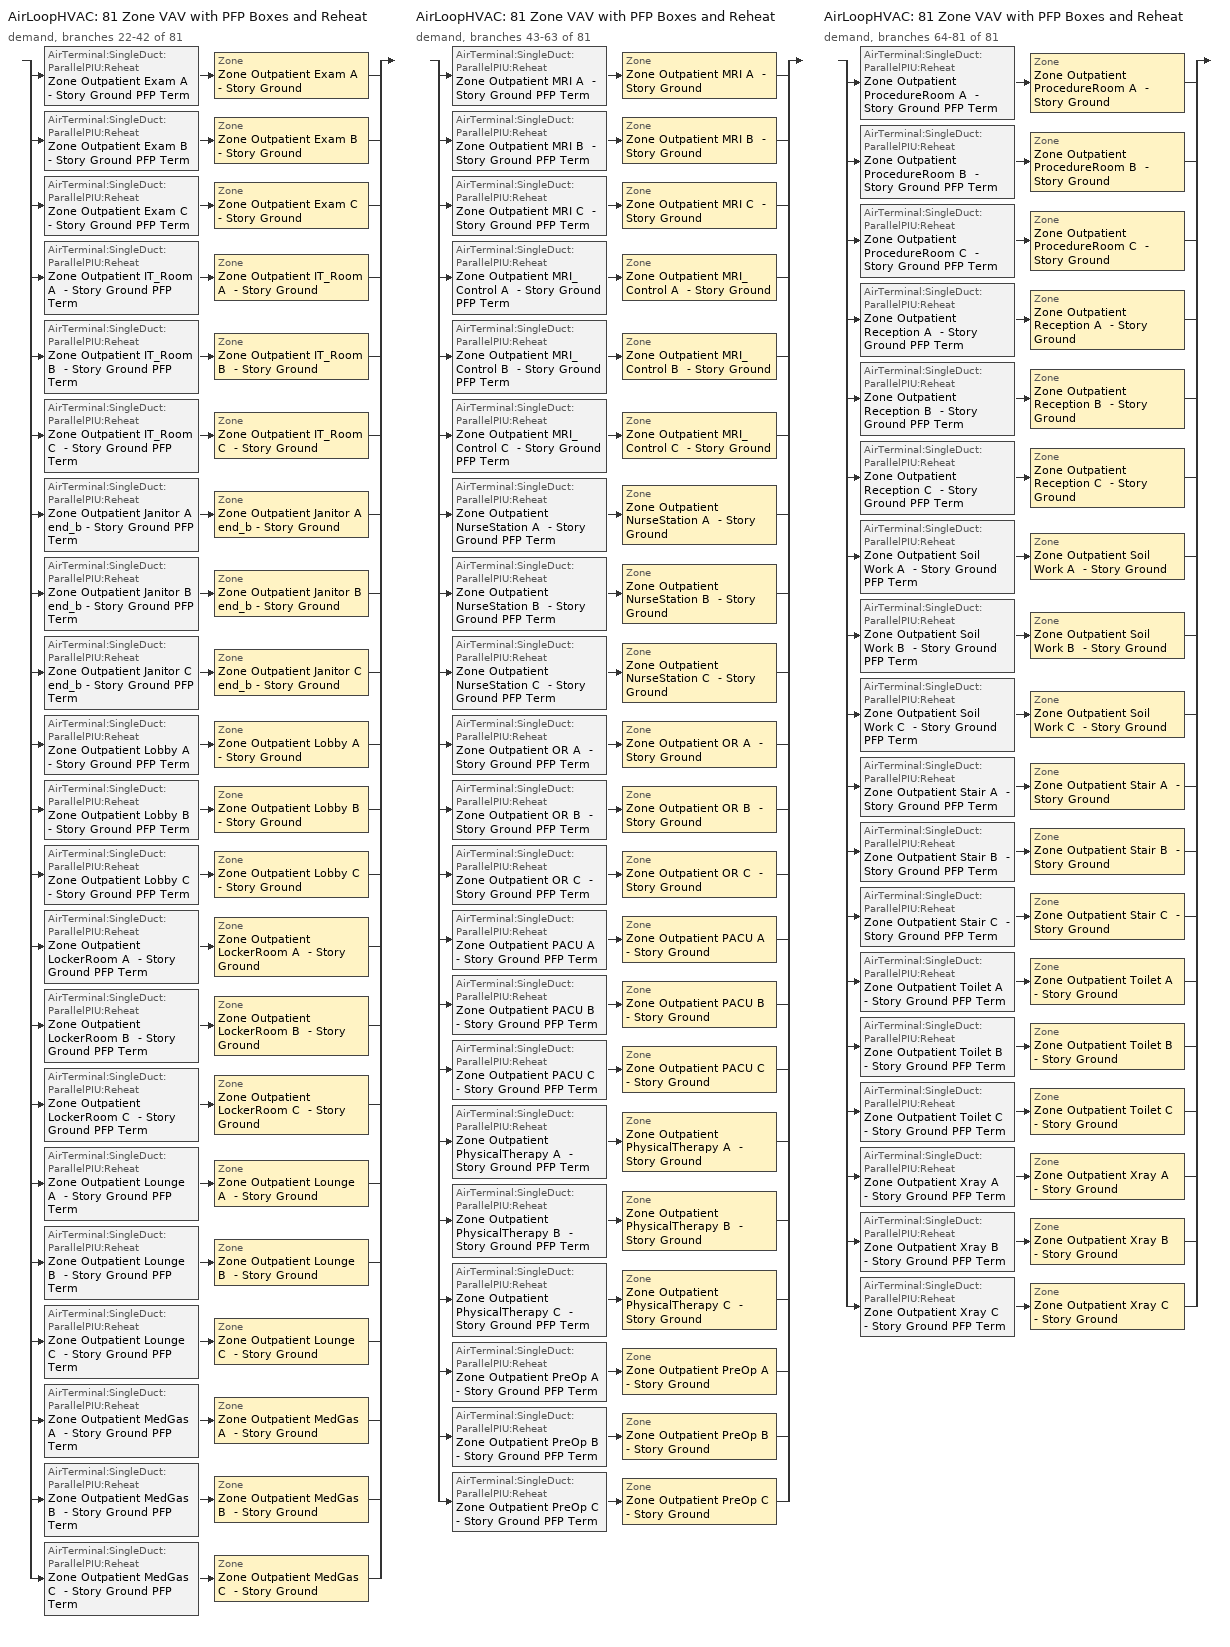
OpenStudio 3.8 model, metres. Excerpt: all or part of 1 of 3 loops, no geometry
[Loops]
AirLoopHVAC '81 Zone VAV with PFP Boxes and Reheat'
 demand, branches 22-42 of 81: split
  | AirTerminal:SingleDuct:ParallelPIU:Reheat 'Zone Outpatient Exam A  - Story Ground PFP Term' > Zone 'Zone Outpatient Exam A  - Story Ground'
  | AirTerminal:SingleDuct:ParallelPIU:Reheat 'Zone Outpatient Exam B  - Story Ground PFP Term' > Zone 'Zone Outpatient Exam B  - Story Ground'
  | AirTerminal:SingleDuct:ParallelPIU:Reheat 'Zone Outpatient Exam C  - Story Ground PFP Term' > Zone 'Zone Outpatient Exam C  - Story Ground'
  | AirTerminal:SingleDuct:ParallelPIU:Reheat 'Zone Outpatient IT_Room A  - Story Ground PFP Term' > Zone 'Zone Outpatient IT_Room A  - Story Ground'
  | AirTerminal:SingleDuct:ParallelPIU:Reheat 'Zone Outpatient IT_Room B  - Story Ground PFP Term' > Zone 'Zone Outpatient IT_Room B  - Story Ground'
  | AirTerminal:SingleDuct:ParallelPIU:Reheat 'Zone Outpatient IT_Room C  - Story Ground PFP Term' > Zone 'Zone Outpatient IT_Room C  - Story Ground'
  | AirTerminal:SingleDuct:ParallelPIU:Reheat 'Zone Outpatient Janitor A end_b - Story Ground PFP Term' > Zone 'Zone Outpatient Janitor A end_b - Story Ground'
  | AirTerminal:SingleDuct:ParallelPIU:Reheat 'Zone Outpatient Janitor B end_b - Story Ground PFP Term' > Zone 'Zone Outpatient Janitor B end_b - Story Ground'
  | AirTerminal:SingleDuct:ParallelPIU:Reheat 'Zone Outpatient Janitor C end_b - Story Ground PFP Term' > Zone 'Zone Outpatient Janitor C end_b - Story Ground'
  | AirTerminal:SingleDuct:ParallelPIU:Reheat 'Zone Outpatient Lobby A  - Story Ground PFP Term' > Zone 'Zone Outpatient Lobby A  - Story Ground'
  | AirTerminal:SingleDuct:ParallelPIU:Reheat 'Zone Outpatient Lobby B  - Story Ground PFP Term' > Zone 'Zone Outpatient Lobby B  - Story Ground'
  | AirTerminal:SingleDuct:ParallelPIU:Reheat 'Zone Outpatient Lobby C  - Story Ground PFP Term' > Zone 'Zone Outpatient Lobby C  - Story Ground'
  | AirTerminal:SingleDuct:ParallelPIU:Reheat 'Zone Outpatient LockerRoom A  - Story Ground PFP Term' > Zone 'Zone Outpatient LockerRoom A  - Story Ground'
  | AirTerminal:SingleDuct:ParallelPIU:Reheat 'Zone Outpatient LockerRoom B  - Story Ground PFP Term' > Zone 'Zone Outpatient LockerRoom B  - Story Ground'
  | AirTerminal:SingleDuct:ParallelPIU:Reheat 'Zone Outpatient LockerRoom C  - Story Ground PFP Term' > Zone 'Zone Outpatient LockerRoom C  - Story Ground'
  | AirTerminal:SingleDuct:ParallelPIU:Reheat 'Zone Outpatient Lounge A  - Story Ground PFP Term' > Zone 'Zone Outpatient Lounge A  - Story Ground'
  | AirTerminal:SingleDuct:ParallelPIU:Reheat 'Zone Outpatient Lounge B  - Story Ground PFP Term' > Zone 'Zone Outpatient Lounge B  - Story Ground'
  | AirTerminal:SingleDuct:ParallelPIU:Reheat 'Zone Outpatient Lounge C  - Story Ground PFP Term' > Zone 'Zone Outpatient Lounge C  - Story Ground'
  | AirTerminal:SingleDuct:ParallelPIU:Reheat 'Zone Outpatient MedGas A  - Story Ground PFP Term' > Zone 'Zone Outpatient MedGas A  - Story Ground'
  | AirTerminal:SingleDuct:ParallelPIU:Reheat 'Zone Outpatient MedGas B  - Story Ground PFP Term' > Zone 'Zone Outpatient MedGas B  - Story Ground'
  | AirTerminal:SingleDuct:ParallelPIU:Reheat 'Zone Outpatient MedGas C  - Story Ground PFP Term' > Zone 'Zone Outpatient MedGas C  - Story Ground'
AirLoopHVAC '81 Zone VAV with PFP Boxes and Reheat'
 demand, branches 43-63 of 81: split
  | AirTerminal:SingleDuct:ParallelPIU:Reheat 'Zone Outpatient MRI A  - Story Ground PFP Term' > Zone 'Zone Outpatient MRI A  - Story Ground'
  | AirTerminal:SingleDuct:ParallelPIU:Reheat 'Zone Outpatient MRI B  - Story Ground PFP Term' > Zone 'Zone Outpatient MRI B  - Story Ground'
  | AirTerminal:SingleDuct:ParallelPIU:Reheat 'Zone Outpatient MRI C  - Story Ground PFP Term' > Zone 'Zone Outpatient MRI C  - Story Ground'
  | AirTerminal:SingleDuct:ParallelPIU:Reheat 'Zone Outpatient MRI_Control A  - Story Ground PFP Term' > Zone 'Zone Outpatient MRI_Control A  - Story Ground'
  | AirTerminal:SingleDuct:ParallelPIU:Reheat 'Zone Outpatient MRI_Control B  - Story Ground PFP Term' > Zone 'Zone Outpatient MRI_Control B  - Story Ground'
  | AirTerminal:SingleDuct:ParallelPIU:Reheat 'Zone Outpatient MRI_Control C  - Story Ground PFP Term' > Zone 'Zone Outpatient MRI_Control C  - Story Ground'
  | AirTerminal:SingleDuct:ParallelPIU:Reheat 'Zone Outpatient NurseStation A  - Story Ground PFP Term' > Zone 'Zone Outpatient NurseStation A  - Story Ground'
  | AirTerminal:SingleDuct:ParallelPIU:Reheat 'Zone Outpatient NurseStation B  - Story Ground PFP Term' > Zone 'Zone Outpatient NurseStation B  - Story Ground'
  | AirTerminal:SingleDuct:ParallelPIU:Reheat 'Zone Outpatient NurseStation C  - Story Ground PFP Term' > Zone 'Zone Outpatient NurseStation C  - Story Ground'
  | AirTerminal:SingleDuct:ParallelPIU:Reheat 'Zone Outpatient OR A  - Story Ground PFP Term' > Zone 'Zone Outpatient OR A  - Story Ground'
  | AirTerminal:SingleDuct:ParallelPIU:Reheat 'Zone Outpatient OR B  - Story Ground PFP Term' > Zone 'Zone Outpatient OR B  - Story Ground'
  | AirTerminal:SingleDuct:ParallelPIU:Reheat 'Zone Outpatient OR C  - Story Ground PFP Term' > Zone 'Zone Outpatient OR C  - Story Ground'
  | AirTerminal:SingleDuct:ParallelPIU:Reheat 'Zone Outpatient PACU A  - Story Ground PFP Term' > Zone 'Zone Outpatient PACU A  - Story Ground'
  | AirTerminal:SingleDuct:ParallelPIU:Reheat 'Zone Outpatient PACU B  - Story Ground PFP Term' > Zone 'Zone Outpatient PACU B  - Story Ground'
  | AirTerminal:SingleDuct:ParallelPIU:Reheat 'Zone Outpatient PACU C  - Story Ground PFP Term' > Zone 'Zone Outpatient PACU C  - Story Ground'
  | AirTerminal:SingleDuct:ParallelPIU:Reheat 'Zone Outpatient PhysicalTherapy A  - Story Ground PFP Term' > Zone 'Zone Outpatient PhysicalTherapy A  - Story Ground'
  | AirTerminal:SingleDuct:ParallelPIU:Reheat 'Zone Outpatient PhysicalTherapy B  - Story Ground PFP Term' > Zone 'Zone Outpatient PhysicalTherapy B  - Story Ground'
  | AirTerminal:SingleDuct:ParallelPIU:Reheat 'Zone Outpatient PhysicalTherapy C  - Story Ground PFP Term' > Zone 'Zone Outpatient PhysicalTherapy C  - Story Ground'
  | AirTerminal:SingleDuct:ParallelPIU:Reheat 'Zone Outpatient PreOp A  - Story Ground PFP Term' > Zone 'Zone Outpatient PreOp A  - Story Ground'
  | AirTerminal:SingleDuct:ParallelPIU:Reheat 'Zone Outpatient PreOp B  - Story Ground PFP Term' > Zone 'Zone Outpatient PreOp B  - Story Ground'
  | AirTerminal:SingleDuct:ParallelPIU:Reheat 'Zone Outpatient PreOp C  - Story Ground PFP Term' > Zone 'Zone Outpatient PreOp C  - Story Ground'
AirLoopHVAC '81 Zone VAV with PFP Boxes and Reheat'
 demand, branches 64-81 of 81: split
  | AirTerminal:SingleDuct:ParallelPIU:Reheat 'Zone Outpatient ProcedureRoom A  - Story Ground PFP Term' > Zone 'Zone Outpatient ProcedureRoom A  - Story Ground'
  | AirTerminal:SingleDuct:ParallelPIU:Reheat 'Zone Outpatient ProcedureRoom B  - Story Ground PFP Term' > Zone 'Zone Outpatient ProcedureRoom B  - Story Ground'
  | AirTerminal:SingleDuct:ParallelPIU:Reheat 'Zone Outpatient ProcedureRoom C  - Story Ground PFP Term' > Zone 'Zone Outpatient ProcedureRoom C  - Story Ground'
  | AirTerminal:SingleDuct:ParallelPIU:Reheat 'Zone Outpatient Reception A  - Story Ground PFP Term' > Zone 'Zone Outpatient Reception A  - Story Ground'
  | AirTerminal:SingleDuct:ParallelPIU:Reheat 'Zone Outpatient Reception B  - Story Ground PFP Term' > Zone 'Zone Outpatient Reception B  - Story Ground'
  | AirTerminal:SingleDuct:ParallelPIU:Reheat 'Zone Outpatient Reception C  - Story Ground PFP Term' > Zone 'Zone Outpatient Reception C  - Story Ground'
  | AirTerminal:SingleDuct:ParallelPIU:Reheat 'Zone Outpatient Soil Work A  - Story Ground PFP Term' > Zone 'Zone Outpatient Soil Work A  - Story Ground'
  | AirTerminal:SingleDuct:ParallelPIU:Reheat 'Zone Outpatient Soil Work B  - Story Ground PFP Term' > Zone 'Zone Outpatient Soil Work B  - Story Ground'
  | AirTerminal:SingleDuct:ParallelPIU:Reheat 'Zone Outpatient Soil Work C  - Story Ground PFP Term' > Zone 'Zone Outpatient Soil Work C  - Story Ground'
  | AirTerminal:SingleDuct:ParallelPIU:Reheat 'Zone Outpatient Stair A  - Story Ground PFP Term' > Zone 'Zone Outpatient Stair A  - Story Ground'
  | AirTerminal:SingleDuct:ParallelPIU:Reheat 'Zone Outpatient Stair B  - Story Ground PFP Term' > Zone 'Zone Outpatient Stair B  - Story Ground'
  | AirTerminal:SingleDuct:ParallelPIU:Reheat 'Zone Outpatient Stair C  - Story Ground PFP Term' > Zone 'Zone Outpatient Stair C  - Story Ground'
  | AirTerminal:SingleDuct:ParallelPIU:Reheat 'Zone Outpatient Toilet A  - Story Ground PFP Term' > Zone 'Zone Outpatient Toilet A  - Story Ground'
  | AirTerminal:SingleDuct:ParallelPIU:Reheat 'Zone Outpatient Toilet B  - Story Ground PFP Term' > Zone 'Zone Outpatient Toilet B  - Story Ground'
  | AirTerminal:SingleDuct:ParallelPIU:Reheat 'Zone Outpatient Toilet C  - Story Ground PFP Term' > Zone 'Zone Outpatient Toilet C  - Story Ground'
  | AirTerminal:SingleDuct:ParallelPIU:Reheat 'Zone Outpatient Xray A  - Story Ground PFP Term' > Zone 'Zone Outpatient Xray A  - Story Ground'
  | AirTerminal:SingleDuct:ParallelPIU:Reheat 'Zone Outpatient Xray B  - Story Ground PFP Term' > Zone 'Zone Outpatient Xray B  - Story Ground'
  | AirTerminal:SingleDuct:ParallelPIU:Reheat 'Zone Outpatient Xray C  - Story Ground PFP Term' > Zone 'Zone Outpatient Xray C  - Story Ground'
[SizingPeriod:DesignDay] Barometric Pressure {Pa}=100618; Wind Speed {m/s}=3.6; Wind Direction {deg}=200; Sky Clearness=0; Rain Indicator=No; Snow Indicator=No; Day of Month=21; Day Type=SummerDesignDay; Daylight Saving Time Indicator=No; Humidity Condition Type=Wetbulb; Dry-Bulb Temperature Range Modifier Type=DefaultMultipliers; Solar Model Indicator=ASHRAETau
Name | Maximum Dry-Bulb Temperature {C} | Daily Dry-Bulb Temperature Range {deltaC} | Month | Wetbulb or DewPoint at Maximum Dry-Bulb {C} | ASHRAE Clear Sky Optical Depth for Beam Irradiance | ASHRAE Clear Sky Optical Depth for Diffuse Irradiance
Manassas Rgnl Davis March .4% Condns DB=>MCWB 1 | 26.4 | 12.2 | 3 | 15.8 | 0.351 | 2.436
Manassas Rgnl Davis March .4% Condns WB=>MCDB 1 | 23.7 | 12.2 | 3 | 16.7 | 0.351 | 2.436
Manassas Rgnl Davis May .4% Condns DB=>MCWB 1 | 32.2 | 12.9 | 5 | 22 | 0.411 | 2.204
Manassas Rgnl Davis May .4% Condns WB=>MCDB 1 | 29.8 | 12.9 | 5 | 22.9 | 0.411 | 2.204
Manassas Rgnl Davis November .4% Condns DB=>MCWB 1 | 23.8 | 12 | 11 | 16.5 | 0.332 | 2.554
Manassas Rgnl Davis November .4% Condns WB=>MCDB 1 | 21 | 12 | 11 | 18.5 | 0.332 | 2.554
Manassas Rgnl Davis October .4% Condns DB=>MCWB 1 | 29 | 13.3 | 10 | 20.9 | 0.353 | 2.473
Manassas Rgnl Davis October .4% Condns WB=>MCDB 1 | 26.4 | 13.3 | 10 | 22.2 | 0.353 | 2.473
Manassas Rgnl Davis September .4% Condns DB=>MCWB 1 | 33.8 | 12.6 | 9 | 21.9 | 0.386 | 2.383
Manassas Rgnl Davis September .4% Condns WB=>MCDB 1 | 29.8 | 12.6 | 9 | 24.1 | 0.386 | 2.383
[Sizing:Zone] Zone Cooling Design Supply Air Temperature Input Method=SupplyAirTemperature; Zone Cooling Design Supply Air Temperature {C}=12.7778; Zone Cooling Design Supply Air Temperature Difference {deltaC}=11.11; Zone Heating Design Supply Air Temperature Input Method=SupplyAirTemperature; Zone Heating Design Supply Air Temperature {C}=40; Zone Heating Design Supply Air Temperature Difference {deltaC}=11.11; Zone Cooling Design Supply Air Humidity Ratio {kg-H2O/kg-air}=0.0085; Zone Heating Design Supply Air Humidity Ratio {kg-H2O/kg-air}=0.008; Cooling Design Air Flow Method=DesignDay; Heating Design Air Flow Method=DesignDay; Account for Dedicated Outdoor Air System=No; Dedicated Outdoor Air System Control Strategy=NeutralSupplyAir; Dedicated Outdoor Air Low Setpoint Temperature for Design {C}=autosize; Dedicated Outdoor Air High Setpoint Temperature for Design {C}=autosize; Zone Load Sizing Method=Sensible Load Only No Latent Load; Zone Latent Cooling Design Supply Air Humidity Ratio Input Method=HumidityRatioDifference; Zone Cooling Design Supply Air Humidity Ratio Difference {kgWater/kgDryAir}=0.005; Zone Latent Heating Design Supply Air Humidity Ratio Input Method=HumidityRatioDifference; Zone Humidification Design Supply Air Humidity Ratio Difference {kgWater/kgDryAir}=0.005
Zone Outpatient MedGas A  - Story Ground; Zone Outpatient MedGas B  - Story Ground; Zone Outpatient MedGas C  - Story Ground; Zone Outpatient IT_Room A  - Story Ground; Zone Outpatient IT_Room B  - Story Ground; Zone Outpatient IT_Room C  - Story Ground; Zone Outpatient MRI_Control A  - Story Ground; Zone Outpatient MRI_Control B  - Story Ground; Zone Outpatient MRI_Control C  - Story Ground; Zone Outpatient ProcedureRoom A  - Story Ground; Zone Outpatient ProcedureRoom B  - Story Ground; Zone Outpatient ProcedureRoom C  - Story Ground; Zone Outpatient Soil Work A  - Story Ground; Zone Outpatient Soil Work B  - Story Ground; Zone Outpatient Soil Work C  - Story Ground; Zone Outpatient MRI A  - Story Ground; Zone Outpatient MRI B  - Story Ground; Zone Outpatient MRI C  - Story Ground; Zone Outpatient PreOp A  - Story Ground; Zone Outpatient PreOp B  - Story Ground; Zone Outpatient PreOp C  - Story Ground; Zone Outpatient Stair A  - Story Ground; Zone Outpatient Stair B  - Story Ground; Zone Outpatient Stair C  - Story Ground; Zone Outpatient Lobby A  - Story Ground; Zone Outpatient Lobby B  - Story Ground; Zone Outpatient Lobby C  - Story Ground; Zone Outpatient NurseStation A  - Story Ground; Zone Outpatient NurseStation B  - Story Ground; Zone Outpatient NurseStation C  - Story Ground; Zone Outpatient LockerRoom A  - Story Ground; Zone Outpatient LockerRoom B  - Story Ground; Zone Outpatient LockerRoom C  - Story Ground; Zone Outpatient Toilet A  - Story Ground; Zone Outpatient Toilet B  - Story Ground; Zone Outpatient Toilet C  - Story Ground; Zone Outpatient Exam A  - Story Ground; Zone Outpatient Exam B  - Story Ground; Zone Outpatient Exam C  - Story Ground; Zone Outpatient Xray A  - Story Ground; Zone Outpatient Xray B  - Story Ground; Zone Outpatient Xray C  - Story Ground; Zone Outpatient PACU A  - Story Ground; Zone Outpatient PACU B  - Story Ground; Zone Outpatient PACU C  - Story Ground; Zone Outpatient Lounge A  - Story Ground; Zone Outpatient Lounge B  - Story Ground; Zone Outpatient Lounge C  - Story Ground; Zone Outpatient OR A  - Story Ground; Zone Outpatient OR B  - Story Ground; Zone Outpatient OR C  - Story Ground; Zone Outpatient Reception A  - Story Ground; Zone Outpatient Reception B  - Story Ground; Zone Outpatient Reception C  - Story Ground; Zone Outpatient PhysicalTherapy A  - Story Ground; Zone Outpatient PhysicalTherapy B  - Story Ground; Zone Outpatient PhysicalTherapy C  - Story Ground; Zone Outpatient Janitor A end_b - Story Ground; Zone Outpatient Janitor B end_b - Story Ground; Zone Outpatient Janitor C end_b - Story Ground
[Zone equipment]
Zone Outpatient MedGas A  - Story Ground: Zone Outpatient MedGas A  - Story Ground PFP Term
Zone Outpatient MedGas B  - Story Ground: Zone Outpatient MedGas B  - Story Ground PFP Term
Zone Outpatient MedGas C  - Story Ground: Zone Outpatient MedGas C  - Story Ground PFP Term
Zone Outpatient IT_Room A  - Story Ground: Zone Outpatient IT_Room A  - Story Ground PFP Term
Zone Outpatient IT_Room B  - Story Ground: Zone Outpatient IT_Room B  - Story Ground PFP Term
Zone Outpatient IT_Room C  - Story Ground: Zone Outpatient IT_Room C  - Story Ground PFP Term
Zone Outpatient MRI_Control A  - Story Ground: Zone Outpatient MRI_Control A  - Story Ground Exhaust Fan, Zone Outpatient MRI_Control A  - Story Ground PFP Term
Zone Outpatient MRI_Control B  - Story Ground: Zone Outpatient MRI_Control B  - Story Ground Exhaust Fan, Zone Outpatient MRI_Control B  - Story Ground PFP Term
Zone Outpatient MRI_Control C  - Story Ground: Zone Outpatient MRI_Control C  - Story Ground Exhaust Fan, Zone Outpatient MRI_Control C  - Story Ground PFP Term
Zone Outpatient ProcedureRoom A  - Story Ground: Zone Outpatient ProcedureRoom A  - Story Ground PFP Term
Zone Outpatient ProcedureRoom B  - Story Ground: Zone Outpatient ProcedureRoom B  - Story Ground PFP Term
Zone Outpatient ProcedureRoom C  - Story Ground: Zone Outpatient ProcedureRoom C  - Story Ground PFP Term
Zone Outpatient Soil Work A  - Story Ground: Zone Outpatient Soil Work A  - Story Ground Exhaust Fan, Zone Outpatient Soil Work A  - Story Ground PFP Term
Zone Outpatient Soil Work B  - Story Ground: Zone Outpatient Soil Work B  - Story Ground Exhaust Fan, Zone Outpatient Soil Work B  - Story Ground PFP Term
Zone Outpatient Soil Work C  - Story Ground: Zone Outpatient Soil Work C  - Story Ground Exhaust Fan, Zone Outpatient Soil Work C  - Story Ground PFP Term
Zone Outpatient MRI A  - Story Ground: Zone Outpatient MRI A  - Story Ground Exhaust Fan, Zone Outpatient MRI A  - Story Ground PFP Term
Zone Outpatient MRI B  - Story Ground: Zone Outpatient MRI B  - Story Ground Exhaust Fan, Zone Outpatient MRI B  - Story Ground PFP Term
Zone Outpatient MRI C  - Story Ground: Zone Outpatient MRI C  - Story Ground Exhaust Fan, Zone Outpatient MRI C  - Story Ground PFP Term
Zone Outpatient PreOp A  - Story Ground: Zone Outpatient PreOp A  - Story Ground PFP Term
Zone Outpatient PreOp B  - Story Ground: Zone Outpatient PreOp B  - Story Ground PFP Term
Zone Outpatient PreOp C  - Story Ground: Zone Outpatient PreOp C  - Story Ground PFP Term
Zone Outpatient Stair A  - Story Ground: Zone Outpatient Stair A  - Story Ground PFP Term
Zone Outpatient Stair B  - Story Ground: Zone Outpatient Stair B  - Story Ground PFP Term
Zone Outpatient Stair C  - Story Ground: Zone Outpatient Stair C  - Story Ground PFP Term
Zone Outpatient Lobby A  - Story Ground: Zone Outpatient Lobby A  - Story Ground PFP Term
Zone Outpatient Lobby B  - Story Ground: Zone Outpatient Lobby B  - Story Ground PFP Term
Zone Outpatient Lobby C  - Story Ground: Zone Outpatient Lobby C  - Story Ground PFP Term
Zone Outpatient NurseStation A  - Story Ground: Zone Outpatient NurseStation A  - Story Ground PFP Term
Zone Outpatient NurseStation B  - Story Ground: Zone Outpatient NurseStation B  - Story Ground PFP Term
Zone Outpatient NurseStation C  - Story Ground: Zone Outpatient NurseStation C  - Story Ground PFP Term
Zone Outpatient LockerRoom A  - Story Ground: Zone Outpatient LockerRoom A  - Story Ground PFP Term
Zone Outpatient LockerRoom B  - Story Ground: Zone Outpatient LockerRoom B  - Story Ground PFP Term
Zone Outpatient LockerRoom C  - Story Ground: Zone Outpatient LockerRoom C  - Story Ground PFP Term
Zone Outpatient Toilet A  - Story Ground: Zone Outpatient Toilet A  - Story Ground Exhaust Fan, Zone Outpatient Toilet A  - Story Ground PFP Term
Zone Outpatient Toilet B  - Story Ground: Zone Outpatient Toilet B  - Story Ground Exhaust Fan, Zone Outpatient Toilet B  - Story Ground PFP Term
Zone Outpatient Toilet C  - Story Ground: Zone Outpatient Toilet C  - Story Ground Exhaust Fan, Zone Outpatient Toilet C  - Story Ground PFP Term
Zone Outpatient Exam A  - Story Ground: Zone Outpatient Exam A  - Story Ground PFP Term
Zone Outpatient Exam B  - Story Ground: Zone Outpatient Exam B  - Story Ground PFP Term
Zone Outpatient Exam C  - Story Ground: Zone Outpatient Exam C  - Story Ground PFP Term
Zone Outpatient Xray A  - Story Ground: Zone Outpatient Xray A  - Story Ground PFP Term
Zone Outpatient Xray B  - Story Ground: Zone Outpatient Xray B  - Story Ground PFP Term
Zone Outpatient Xray C  - Story Ground: Zone Outpatient Xray C  - Story Ground PFP Term
Zone Outpatient PACU A  - Story Ground: Zone Outpatient PACU A  - Story Ground PFP Term
Zone Outpatient PACU B  - Story Ground: Zone Outpatient PACU B  - Story Ground PFP Term
Zone Outpatient PACU C  - Story Ground: Zone Outpatient PACU C  - Story Ground PFP Term
Zone Outpatient Lounge A  - Story Ground: Zone Outpatient Lounge A  - Story Ground PFP Term
Zone Outpatient Lounge B  - Story Ground: Zone Outpatient Lounge B  - Story Ground PFP Term
Zone Outpatient Lounge C  - Story Ground: Zone Outpatient Lounge C  - Story Ground PFP Term
Zone Outpatient OR A  - Story Ground: Zone Outpatient OR A  - Story Ground PFP Term
Zone Outpatient OR B  - Story Ground: Zone Outpatient OR B  - Story Ground PFP Term
Zone Outpatient OR C  - Story Ground: Zone Outpatient OR C  - Story Ground PFP Term
Zone Outpatient Reception A  - Story Ground: Zone Outpatient Reception A  - Story Ground PFP Term
Zone Outpatient Reception B  - Story Ground: Zone Outpatient Reception B  - Story Ground PFP Term
Zone Outpatient Reception C  - Story Ground: Zone Outpatient Reception C  - Story Ground PFP Term
Zone Outpatient PhysicalTherapy A  - Story Ground: Zone Outpatient PhysicalTherapy A  - Story Ground PFP Term
Zone Outpatient PhysicalTherapy B  - Story Ground: Zone Outpatient PhysicalTherapy B  - Story Ground PFP Term
Zone Outpatient PhysicalTherapy C  - Story Ground: Zone Outpatient PhysicalTherapy C  - Story Ground PFP Term
Zone Outpatient Janitor A end_b - Story Ground: Zone Outpatient Janitor A end_b - Story Ground PFP Term
Zone Outpatient Janitor B end_b - Story Ground: Zone Outpatient Janitor B end_b - Story Ground PFP Term
Zone Outpatient Janitor C end_b - Story Ground: Zone Outpatient Janitor C end_b - Story Ground PFP Term
[Fan:ZoneExhaust] Availability Schedule=OutPatientHealthCare Hours_of_operation; Fan Total Efficiency=0.0273754; Pressure Rise {Pa}=124.544; Flow Fraction Schedule=OutPatientHealthCare Hours_of_operation; System Availability Manager Coupling Mode=Decoupled
Name | Maximum Flow Rate {m3/s}
Zone Outpatient MRI A  - Story Ground Exhaust Fan; Zone Outpatient MRI C  - Story Ground Exhaust Fan | 0.0143152
Zone Outpatient MRI B  - Story Ground Exhaust Fan | 0.012694
Zone Outpatient MRI_Control A  - Story Ground Exhaust Fan; Zone Outpatient MRI_Control C  - Story Ground Exhaust Fan | 0.00548526
Zone Outpatient MRI_Control B  - Story Ground Exhaust Fan | 0.00486406
Zone Outpatient Soil Work A  - Story Ground Exhaust Fan; Zone Outpatient Soil Work C  - Story Ground Exhaust Fan | 0.0196221
Zone Outpatient Soil Work B  - Story Ground Exhaust Fan | 0.0173999
Zone Outpatient Toilet A  - Story Ground Exhaust Fan; Zone Outpatient Toilet C  - Story Ground Exhaust Fan | 0.0430348
Zone Outpatient Toilet B  - Story Ground Exhaust Fan | 0.0381611
[Coil:Heating:Electric] Availability Schedule=Always On Discrete; Efficiency=1
Zone Outpatient Exam A  - Story Ground Electric Reheat Coil; Zone Outpatient Exam B  - Story Ground Electric Reheat Coil; Zone Outpatient Exam C  - Story Ground Electric Reheat Coil; Zone Outpatient IT_Room A  - Story Ground Electric Reheat Coil; Zone Outpatient IT_Room B  - Story Ground Electric Reheat Coil; Zone Outpatient IT_Room C  - Story Ground Electric Reheat Coil; Zone Outpatient Janitor A end_b - Story Ground Electric Reheat Coil; Zone Outpatient Janitor B end_b - Story Ground Electric Reheat Coil; Zone Outpatient Janitor C end_b - Story Ground Electric Reheat Coil; Zone Outpatient Lobby A  - Story Ground Electric Reheat Coil; Zone Outpatient Lobby B  - Story Ground Electric Reheat Coil; Zone Outpatient Lobby C  - Story Ground Electric Reheat Coil; Zone Outpatient LockerRoom A  - Story Ground Electric Reheat Coil; Zone Outpatient LockerRoom B  - Story Ground Electric Reheat Coil; Zone Outpatient LockerRoom C  - Story Ground Electric Reheat Coil; Zone Outpatient Lounge A  - Story Ground Electric Reheat Coil; Zone Outpatient Lounge B  - Story Ground Electric Reheat Coil; Zone Outpatient Lounge C  - Story Ground Electric Reheat Coil; Zone Outpatient MedGas A  - Story Ground Electric Reheat Coil; Zone Outpatient MedGas B  - Story Ground Electric Reheat Coil; Zone Outpatient MedGas C  - Story Ground Electric Reheat Coil; Zone Outpatient MRI A  - Story Ground Electric Reheat Coil; Zone Outpatient MRI B  - Story Ground Electric Reheat Coil; Zone Outpatient MRI C  - Story Ground Electric Reheat Coil; Zone Outpatient MRI_Control A  - Story Ground Electric Reheat Coil; Zone Outpatient MRI_Control B  - Story Ground Electric Reheat Coil; Zone Outpatient MRI_Control C  - Story Ground Electric Reheat Coil; Zone Outpatient NurseStation A  - Story Ground Electric Reheat Coil; Zone Outpatient NurseStation B  - Story Ground Electric Reheat Coil; Zone Outpatient NurseStation C  - Story Ground Electric Reheat Coil; Zone Outpatient OR A  - Story Ground Electric Reheat Coil; Zone Outpatient OR B  - Story Ground Electric Reheat Coil; Zone Outpatient OR C  - Story Ground Electric Reheat Coil; Zone Outpatient PACU A  - Story Ground Electric Reheat Coil; Zone Outpatient PACU B  - Story Ground Electric Reheat Coil; Zone Outpatient PACU C  - Story Ground Electric Reheat Coil; Zone Outpatient PhysicalTherapy A  - Story Ground Electric Reheat Coil; Zone Outpatient PhysicalTherapy B  - Story Ground Electric Reheat Coil; Zone Outpatient PhysicalTherapy C  - Story Ground Electric Reheat Coil; Zone Outpatient PreOp A  - Story Ground Electric Reheat Coil; Zone Outpatient PreOp B  - Story Ground Electric Reheat Coil; Zone Outpatient PreOp C  - Story Ground Electric Reheat Coil; Zone Outpatient ProcedureRoom A  - Story Ground Electric Reheat Coil; Zone Outpatient ProcedureRoom B  - Story Ground Electric Reheat Coil; Zone Outpatient ProcedureRoom C  - Story Ground Electric Reheat Coil; Zone Outpatient Reception A  - Story Ground Electric Reheat Coil; Zone Outpatient Reception B  - Story Ground Electric Reheat Coil; Zone Outpatient Reception C  - Story Ground Electric Reheat Coil; Zone Outpatient Soil Work A  - Story Ground Electric Reheat Coil; Zone Outpatient Soil Work B  - Story Ground Electric Reheat Coil; Zone Outpatient Soil Work C  - Story Ground Electric Reheat Coil; Zone Outpatient Stair A  - Story Ground Electric Reheat Coil; Zone Outpatient Stair B  - Story Ground Electric Reheat Coil; Zone Outpatient Stair C  - Story Ground Electric Reheat Coil; Zone Outpatient Toilet A  - Story Ground Electric Reheat Coil; Zone Outpatient Toilet B  - Story Ground Electric Reheat Coil; Zone Outpatient Toilet C  - Story Ground Electric Reheat Coil; Zone Outpatient Xray A  - Story Ground Electric Reheat Coil; Zone Outpatient Xray B  - Story Ground Electric Reheat Coil; Zone Outpatient Xray C  - Story Ground Electric Reheat Coil
[Fan:ConstantVolume] Availability Schedule=81 Zone VAV with PFP Boxes and Reheat Occ Sch; Fan Total Efficiency=0.4675; Pressure Rise {Pa}=0; Maximum Flow Rate {m3/s}=AutoSize; Motor Efficiency=0.85; Motor In Airstream Fraction=1
Zone Outpatient Exam A  - Story Ground PFP Term Fan; Zone Outpatient Exam B  - Story Ground PFP Term Fan; Zone Outpatient Exam C  - Story Ground PFP Term Fan; Zone Outpatient IT_Room A  - Story Ground PFP Term Fan; Zone Outpatient IT_Room B  - Story Ground PFP Term Fan; Zone Outpatient IT_Room C  - Story Ground PFP Term Fan; Zone Outpatient Janitor A end_b - Story Ground PFP Term Fan; Zone Outpatient Janitor B end_b - Story Ground PFP Term Fan; Zone Outpatient Janitor C end_b - Story Ground PFP Term Fan; Zone Outpatient Lobby A  - Story Ground PFP Term Fan; Zone Outpatient Lobby B  - Story Ground PFP Term Fan; Zone Outpatient Lobby C  - Story Ground PFP Term Fan; Zone Outpatient LockerRoom A  - Story Ground PFP Term Fan; Zone Outpatient LockerRoom B  - Story Ground PFP Term Fan; Zone Outpatient LockerRoom C  - Story Ground PFP Term Fan; Zone Outpatient Lounge A  - Story Ground PFP Term Fan; Zone Outpatient Lounge B  - Story Ground PFP Term Fan; Zone Outpatient Lounge C  - Story Ground PFP Term Fan; Zone Outpatient MedGas A  - Story Ground PFP Term Fan; Zone Outpatient MedGas B  - Story Ground PFP Term Fan; Zone Outpatient MedGas C  - Story Ground PFP Term Fan; Zone Outpatient MRI A  - Story Ground PFP Term Fan; Zone Outpatient MRI B  - Story Ground PFP Term Fan; Zone Outpatient MRI C  - Story Ground PFP Term Fan; Zone Outpatient MRI_Control A  - Story Ground PFP Term Fan; Zone Outpatient MRI_Control B  - Story Ground PFP Term Fan; Zone Outpatient MRI_Control C  - Story Ground PFP Term Fan; Zone Outpatient NurseStation A  - Story Ground PFP Term Fan; Zone Outpatient NurseStation B  - Story Ground PFP Term Fan; Zone Outpatient NurseStation C  - Story Ground PFP Term Fan; Zone Outpatient OR A  - Story Ground PFP Term Fan; Zone Outpatient OR B  - Story Ground PFP Term Fan; Zone Outpatient OR C  - Story Ground PFP Term Fan; Zone Outpatient PACU A  - Story Ground PFP Term Fan; Zone Outpatient PACU B  - Story Ground PFP Term Fan; Zone Outpatient PACU C  - Story Ground PFP Term Fan; Zone Outpatient PhysicalTherapy A  - Story Ground PFP Term Fan; Zone Outpatient PhysicalTherapy B  - Story Ground PFP Term Fan; Zone Outpatient PhysicalTherapy C  - Story Ground PFP Term Fan; Zone Outpatient PreOp A  - Story Ground PFP Term Fan; Zone Outpatient PreOp B  - Story Ground PFP Term Fan; Zone Outpatient PreOp C  - Story Ground PFP Term Fan; Zone Outpatient ProcedureRoom A  - Story Ground PFP Term Fan; Zone Outpatient ProcedureRoom B  - Story Ground PFP Term Fan; Zone Outpatient ProcedureRoom C  - Story Ground PFP Term Fan; Zone Outpatient Reception A  - Story Ground PFP Term Fan; Zone Outpatient Reception B  - Story Ground PFP Term Fan; Zone Outpatient Reception C  - Story Ground PFP Term Fan; Zone Outpatient Soil Work A  - Story Ground PFP Term Fan; Zone Outpatient Soil Work B  - Story Ground PFP Term Fan; Zone Outpatient Soil Work C  - Story Ground PFP Term Fan; Zone Outpatient Stair A  - Story Ground PFP Term Fan; Zone Outpatient Stair B  - Story Ground PFP Term Fan; Zone Outpatient Stair C  - Story Ground PFP Term Fan; Zone Outpatient Toilet A  - Story Ground PFP Term Fan; Zone Outpatient Toilet B  - Story Ground PFP Term Fan; Zone Outpatient Toilet C  - Story Ground PFP Term Fan; Zone Outpatient Xray A  - Story Ground PFP Term Fan; Zone Outpatient Xray B  - Story Ground PFP Term Fan; Zone Outpatient Xray C  - Story Ground PFP Term Fan
[AirTerminal:SingleDuct:ParallelPIU:Reheat] Availability Schedule=Always On Discrete; Maximum Primary Air Flow Rate {m3/s}=Autosize; Maximum Secondary Air Flow Rate {m3/s}=Autosize; Minimum Primary Air Flow Fraction=Autosize; Fan On Flow Fraction=Autosize; Maximum Hot Water or Steam Flow Rate {m3/s}=Autosize; Minimum Hot Water or Steam Flow Rate {m3/s}=0; Convergence Tolerance=0.001
Name | Fan | Reheat Coil
Zone Outpatient Exam A  - Story Ground PFP Term | Zone Outpatient Exam A  - Story Ground PFP Term Fan | Zone Outpatient Exam A  - Story Ground Electric Reheat Coil
Zone Outpatient Exam B  - Story Ground PFP Term | Zone Outpatient Exam B  - Story Ground PFP Term Fan | Zone Outpatient Exam B  - Story Ground Electric Reheat Coil
Zone Outpatient Exam C  - Story Ground PFP Term | Zone Outpatient Exam C  - Story Ground PFP Term Fan | Zone Outpatient Exam C  - Story Ground Electric Reheat Coil
Zone Outpatient IT_Room A  - Story Ground PFP Term | Zone Outpatient IT_Room A  - Story Ground PFP Term Fan | Zone Outpatient IT_Room A  - Story Ground Electric Reheat Coil
Zone Outpatient IT_Room B  - Story Ground PFP Term | Zone Outpatient IT_Room B  - Story Ground PFP Term Fan | Zone Outpatient IT_Room B  - Story Ground Electric Reheat Coil
Zone Outpatient IT_Room C  - Story Ground PFP Term | Zone Outpatient IT_Room C  - Story Ground PFP Term Fan | Zone Outpatient IT_Room C  - Story Ground Electric Reheat Coil
Zone Outpatient Janitor A end_b - Story Ground PFP Term | Zone Outpatient Janitor A end_b - Story Ground PFP Term Fan | Zone Outpatient Janitor A end_b - Story Ground Electric Reheat Coil
Zone Outpatient Janitor B end_b - Story Ground PFP Term | Zone Outpatient Janitor B end_b - Story Ground PFP Term Fan | Zone Outpatient Janitor B end_b - Story Ground Electric Reheat Coil
Zone Outpatient Janitor C end_b - Story Ground PFP Term | Zone Outpatient Janitor C end_b - Story Ground PFP Term Fan | Zone Outpatient Janitor C end_b - Story Ground Electric Reheat Coil
Zone Outpatient Lobby A  - Story Ground PFP Term | Zone Outpatient Lobby A  - Story Ground PFP Term Fan | Zone Outpatient Lobby A  - Story Ground Electric Reheat Coil
Zone Outpatient Lobby B  - Story Ground PFP Term | Zone Outpatient Lobby B  - Story Ground PFP Term Fan | Zone Outpatient Lobby B  - Story Ground Electric Reheat Coil
Zone Outpatient Lobby C  - Story Ground PFP Term | Zone Outpatient Lobby C  - Story Ground PFP Term Fan | Zone Outpatient Lobby C  - Story Ground Electric Reheat Coil
Zone Outpatient LockerRoom A  - Story Ground PFP Term | Zone Outpatient LockerRoom A  - Story Ground PFP Term Fan | Zone Outpatient LockerRoom A  - Story Ground Electric Reheat Coil
Zone Outpatient LockerRoom B  - Story Ground PFP Term | Zone Outpatient LockerRoom B  - Story Ground PFP Term Fan | Zone Outpatient LockerRoom B  - Story Ground Electric Reheat Coil
Zone Outpatient LockerRoom C  - Story Ground PFP Term | Zone Outpatient LockerRoom C  - Story Ground PFP Term Fan | Zone Outpatient LockerRoom C  - Story Ground Electric Reheat Coil
Zone Outpatient Lounge A  - Story Ground PFP Term | Zone Outpatient Lounge A  - Story Ground PFP Term Fan | Zone Outpatient Lounge A  - Story Ground Electric Reheat Coil
Zone Outpatient Lounge B  - Story Ground PFP Term | Zone Outpatient Lounge B  - Story Ground PFP Term Fan | Zone Outpatient Lounge B  - Story Ground Electric Reheat Coil
Zone Outpatient Lounge C  - Story Ground PFP Term | Zone Outpatient Lounge C  - Story Ground PFP Term Fan | Zone Outpatient Lounge C  - Story Ground Electric Reheat Coil
Zone Outpatient MedGas A  - Story Ground PFP Term | Zone Outpatient MedGas A  - Story Ground PFP Term Fan | Zone Outpatient MedGas A  - Story Ground Electric Reheat Coil
Zone Outpatient MedGas B  - Story Ground PFP Term | Zone Outpatient MedGas B  - Story Ground PFP Term Fan | Zone Outpatient MedGas B  - Story Ground Electric Reheat Coil
Zone Outpatient MedGas C  - Story Ground PFP Term | Zone Outpatient MedGas C  - Story Ground PFP Term Fan | Zone Outpatient MedGas C  - Story Ground Electric Reheat Coil
Zone Outpatient MRI A  - Story Ground PFP Term | Zone Outpatient MRI A  - Story Ground PFP Term Fan | Zone Outpatient MRI A  - Story Ground Electric Reheat Coil
Zone Outpatient MRI B  - Story Ground PFP Term | Zone Outpatient MRI B  - Story Ground PFP Term Fan | Zone Outpatient MRI B  - Story Ground Electric Reheat Coil
Zone Outpatient MRI C  - Story Ground PFP Term | Zone Outpatient MRI C  - Story Ground PFP Term Fan | Zone Outpatient MRI C  - Story Ground Electric Reheat Coil
Zone Outpatient MRI_Control A  - Story Ground PFP Term | Zone Outpatient MRI_Control A  - Story Ground PFP Term Fan | Zone Outpatient MRI_Control A  - Story Ground Electric Reheat Coil
Zone Outpatient MRI_Control B  - Story Ground PFP Term | Zone Outpatient MRI_Control B  - Story Ground PFP Term Fan | Zone Outpatient MRI_Control B  - Story Ground Electric Reheat Coil
Zone Outpatient MRI_Control C  - Story Ground PFP Term | Zone Outpatient MRI_Control C  - Story Ground PFP Term Fan | Zone Outpatient MRI_Control C  - Story Ground Electric Reheat Coil
Zone Outpatient NurseStation A  - Story Ground PFP Term | Zone Outpatient NurseStation A  - Story Ground PFP Term Fan | Zone Outpatient NurseStation A  - Story Ground Electric Reheat Coil
Zone Outpatient NurseStation B  - Story Ground PFP Term | Zone Outpatient NurseStation B  - Story Ground PFP Term Fan | Zone Outpatient NurseStation B  - Story Ground Electric Reheat Coil
Zone Outpatient NurseStation C  - Story Ground PFP Term | Zone Outpatient NurseStation C  - Story Ground PFP Term Fan | Zone Outpatient NurseStation C  - Story Ground Electric Reheat Coil
Zone Outpatient OR A  - Story Ground PFP Term | Zone Outpatient OR A  - Story Ground PFP Term Fan | Zone Outpatient OR A  - Story Ground Electric Reheat Coil
Zone Outpatient OR B  - Story Ground PFP Term | Zone Outpatient OR B  - Story Ground PFP Term Fan | Zone Outpatient OR B  - Story Ground Electric Reheat Coil
Zone Outpatient OR C  - Story Ground PFP Term | Zone Outpatient OR C  - Story Ground PFP Term Fan | Zone Outpatient OR C  - Story Ground Electric Reheat Coil
Zone Outpatient PACU A  - Story Ground PFP Term | Zone Outpatient PACU A  - Story Ground PFP Term Fan | Zone Outpatient PACU A  - Story Ground Electric Reheat Coil
Zone Outpatient PACU B  - Story Ground PFP Term | Zone Outpatient PACU B  - Story Ground PFP Term Fan | Zone Outpatient PACU B  - Story Ground Electric Reheat Coil
Zone Outpatient PACU C  - Story Ground PFP Term | Zone Outpatient PACU C  - Story Ground PFP Term Fan | Zone Outpatient PACU C  - Story Ground Electric Reheat Coil
Zone Outpatient PhysicalTherapy A  - Story Ground PFP Term | Zone Outpatient PhysicalTherapy A  - Story Ground PFP Term Fan | Zone Outpatient PhysicalTherapy A  - Story Ground Electric Reheat Coil
Zone Outpatient PhysicalTherapy B  - Story Ground PFP Term | Zone Outpatient PhysicalTherapy B  - Story Ground PFP Term Fan | Zone Outpatient PhysicalTherapy B  - Story Ground Electric Reheat Coil
Zone Outpatient PhysicalTherapy C  - Story Ground PFP Term | Zone Outpatient PhysicalTherapy C  - Story Ground PFP Term Fan | Zone Outpatient PhysicalTherapy C  - Story Ground Electric Reheat Coil
Zone Outpatient PreOp A  - Story Ground PFP Term | Zone Outpatient PreOp A  - Story Ground PFP Term Fan | Zone Outpatient PreOp A  - Story Ground Electric Reheat Coil
Zone Outpatient PreOp B  - Story Ground PFP Term | Zone Outpatient PreOp B  - Story Ground PFP Term Fan | Zone Outpatient PreOp B  - Story Ground Electric Reheat Coil
Zone Outpatient PreOp C  - Story Ground PFP Term | Zone Outpatient PreOp C  - Story Ground PFP Term Fan | Zone Outpatient PreOp C  - Story Ground Electric Reheat Coil
Zone Outpatient ProcedureRoom A  - Story Ground PFP Term | Zone Outpatient ProcedureRoom A  - Story Ground PFP Term Fan | Zone Outpatient ProcedureRoom A  - Story Ground Electric Reheat Coil
Zone Outpatient ProcedureRoom B  - Story Ground PFP Term | Zone Outpatient ProcedureRoom B  - Story Ground PFP Term Fan | Zone Outpatient ProcedureRoom B  - Story Ground Electric Reheat Coil
Zone Outpatient ProcedureRoom C  - Story Ground PFP Term | Zone Outpatient ProcedureRoom C  - Story Ground PFP Term Fan | Zone Outpatient ProcedureRoom C  - Story Ground Electric Reheat Coil
Zone Outpatient Reception A  - Story Ground PFP Term | Zone Outpatient Reception A  - Story Ground PFP Term Fan | Zone Outpatient Reception A  - Story Ground Electric Reheat Coil
Zone Outpatient Reception B  - Story Ground PFP Term | Zone Outpatient Reception B  - Story Ground PFP Term Fan | Zone Outpatient Reception B  - Story Ground Electric Reheat Coil
Zone Outpatient Reception C  - Story Ground PFP Term | Zone Outpatient Reception C  - Story Ground PFP Term Fan | Zone Outpatient Reception C  - Story Ground Electric Reheat Coil
Zone Outpatient Soil Work A  - Story Ground PFP Term | Zone Outpatient Soil Work A  - Story Ground PFP Term Fan | Zone Outpatient Soil Work A  - Story Ground Electric Reheat Coil
Zone Outpatient Soil Work B  - Story Ground PFP Term | Zone Outpatient Soil Work B  - Story Ground PFP Term Fan | Zone Outpatient Soil Work B  - Story Ground Electric Reheat Coil
Zone Outpatient Soil Work C  - Story Ground PFP Term | Zone Outpatient Soil Work C  - Story Ground PFP Term Fan | Zone Outpatient Soil Work C  - Story Ground Electric Reheat Coil
Zone Outpatient Stair A  - Story Ground PFP Term | Zone Outpatient Stair A  - Story Ground PFP Term Fan | Zone Outpatient Stair A  - Story Ground Electric Reheat Coil
Zone Outpatient Stair B  - Story Ground PFP Term | Zone Outpatient Stair B  - Story Ground PFP Term Fan | Zone Outpatient Stair B  - Story Ground Electric Reheat Coil
Zone Outpatient Stair C  - Story Ground PFP Term | Zone Outpatient Stair C  - Story Ground PFP Term Fan | Zone Outpatient Stair C  - Story Ground Electric Reheat Coil
Zone Outpatient Toilet A  - Story Ground PFP Term | Zone Outpatient Toilet A  - Story Ground PFP Term Fan | Zone Outpatient Toilet A  - Story Ground Electric Reheat Coil
Zone Outpatient Toilet B  - Story Ground PFP Term | Zone Outpatient Toilet B  - Story Ground PFP Term Fan | Zone Outpatient Toilet B  - Story Ground Electric Reheat Coil
Zone Outpatient Toilet C  - Story Ground PFP Term | Zone Outpatient Toilet C  - Story Ground PFP Term Fan | Zone Outpatient Toilet C  - Story Ground Electric Reheat Coil
Zone Outpatient Xray A  - Story Ground PFP Term | Zone Outpatient Xray A  - Story Ground PFP Term Fan | Zone Outpatient Xray A  - Story Ground Electric Reheat Coil
Zone Outpatient Xray B  - Story Ground PFP Term | Zone Outpatient Xray B  - Story Ground PFP Term Fan | Zone Outpatient Xray B  - Story Ground Electric Reheat Coil
Zone Outpatient Xray C  - Story Ground PFP Term | Zone Outpatient Xray C  - Story Ground PFP Term Fan | Zone Outpatient Xray C  - Story Ground Electric Reheat Coil
[Schedule:Ruleset]
Name | Default Day Schedule | Summer Design Day Schedule | Winter Design Day Schedule
OutPatientHealthCare Hours_of_operation | OutPatientHealthCare Hours_of_operation Default | OutPatientHealthCare Hours_of_operation Summer Design Day | OutPatientHealthCare Hours_of_operation Winter Design Day
81 Zone VAV with PFP Boxes and Reheat Occ Sch | 81 Zone VAV with PFP Boxes and Reheat Occ Sch Default | 81 Zone VAV with PFP Boxes and Reheat Occ Sch Summer Design Day | 81 Zone VAV with PFP Boxes and Reheat Occ Sch Winter Design Day
[Schedule:Day]
OutPatientHealthCare Hours_of_operation Default; autogen OutPatientHealthCare Hours_of_operation 0_day_sch; autogen OutPatientHealthCare Hours_of_operation 1_day_sch: Average, 24, 0, 1
OutPatientHealthCare Hours_of_operation Winter Design Day; OutPatientHealthCare Hours_of_operation Summer Design Day; 81 Zone VAV with PFP Boxes and Reheat Occ Sch Winter Design Day; 81 Zone VAV with PFP Boxes and Reheat Occ Sch Summer Design Day: No, 24, 0, 1
81 Zone VAV with PFP Boxes and Reheat Occ Sch Default: No, 5, 45, 0, 20, 45, 1, 24, 0, 0
81 Zone VAV with PFP Boxes and Reheat Occ Sch Saturday: No, 7, 15, 0, 19, 15, 1, 24, 0, 0
81 Zone VAV with PFP Boxes and Reheat Occ Sch Sunday: No, 24, 0, 0
[Schedule:Rule]
Name | Schedule Ruleset | Rule Order | Day Schedule | Apply Sunday | Apply Monday | Apply Tuesday | Apply Wednesday | Apply Thursday | Apply Friday | Apply Saturday | Date Specification Type | Specific Month 1 | Specific Day 1 | Specific Month 2 | Specific Day 2 | Specific Month 3 | Specific Day 3 | Specific Month 4 | Specific Day 4 | Specific Month 5 | Specific Day 5 | Specific Month 6 | Specific Day 6 | Specific Month 7 | Specific Day 7 | Specific Month 8 | Specific Day 8 | Specific Month 9 | Specific Day 9 | Specific Month 10 | Specific Day 10 | Specific Month 11 | Specific Day 11 | Specific Month 12 | Specific Day 12 | Specific Month 13 | Specific Day 13 | Specific Month 14 | Specific Day 14 | Specific Month 15 | Specific Day 15 | Specific Month 16 | Specific Day 16 | Specific Month 17 | Specific Day 17 | Specific Month 18 | Specific Day 18 | Specific Month 19 | Specific Day 19 | Specific Month 20 | Specific Day 20 | Specific Month 21 | Specific Day 21 | Specific Month 22 | Specific Day 22 | Specific Month 23 | Specific Day 23 | Specific Month 24 | Specific Day 24 | Specific Month 25 | Specific Day 25 | Specific Month 26 | Specific Day 26 | Specific Month 27 | Specific Day 27 | Specific Month 28 | Specific Day 28 | Specific Month 29 | Specific Day 29 | Specific Month 30 | Specific Day 30 | Specific Month 31 | Specific Day 31 | Specific Month 32 | Specific Day 32 | Specific Month 33 | Specific Day 33 | Specific Month 34 | Specific Day 34 | Specific Month 35 | Specific Day 35 | Specific Month 36 | Specific Day 36 | Specific Month 37 | Specific Day 37 | Specific Month 38 | Specific Day 38 | Specific Month 39 | Specific Day 39 | Specific Month 40 | Specific Day 40 | Specific Month 41 | Specific Day 41 | Specific Month 42 | Specific Day 42 | Specific Month 43 | Specific Day 43 | Specific Month 44 | Specific Day 44 | Specific Month 45 | Specific Day 45 | Specific Month 46 | Specific Day 46 | Specific Month 47 | Specific Day 47 | Specific Month 48 | Specific Day 48 | Specific Month 49 | Specific Day 49 | Specific Month 50 | Specific Day 50 | Specific Month 51 | Specific Day 51 | Specific Month 52 | Specific Day 52 | Start Month | Start Day | End Month | End Day
autogen OutPatientHealthCare Hours_of_operation 0 | OutPatientHealthCare Hours_of_operation | 0 | autogen OutPatientHealthCare Hours_of_operation 0_day_sch | Yes | Yes | Yes | Yes | Yes | Yes | Yes | SpecificDates | 1 | 2 | 1 | 9 | 1 | 16 | 1 | 23 | 1 | 30 | 2 | 6 | 2 | 13 | 2 | 20 | 2 | 27 | 3 | 5 | 3 | 12 | 3 | 19 | 3 | 26 | 4 | 2 | 4 | 9 | 4 | 16 | 4 | 23 | 4 | 30 | 5 | 7 | 5 | 14 | 5 | 21 | 5 | 28 | 6 | 4 | 6 | 11 | 6 | 18 | 6 | 25 | 7 | 2 | 7 | 9 | 7 | 16 | 7 | 23 | 7 | 30 | 8 | 6 | 8 | 13 | 8 | 20 | 8 | 27 | 9 | 3 | 9 | 10 | 9 | 17 | 9 | 24 | 10 | 1 | 10 | 8 | 10 | 15 | 10 | 22 | 10 | 29 | 11 | 5 | 11 | 12 | 11 | 19 | 11 | 26 | 12 | 3 | 12 | 10 | 12 | 17 | 12 | 24
autogen OutPatientHealthCare Hours_of_operation 1 | OutPatientHealthCare Hours_of_operation | 1 | autogen OutPatientHealthCare Hours_of_operation 1_day_sch | Yes | Yes | Yes | Yes | Yes | Yes | Yes | SpecificDates | 1 | 3 | 1 | 10 | 1 | 17 | 1 | 24 | 1 | 31 | 2 | 7 | 2 | 14 | 2 | 21 | 2 | 28 | 3 | 6 | 3 | 13 | 3 | 20 | 3 | 27 | 4 | 3 | 4 | 10 | 4 | 17 | 4 | 24 | 5 | 1 | 5 | 8 | 5 | 15 | 5 | 22 | 5 | 29 | 6 | 5 | 6 | 12 | 6 | 19 | 6 | 26 | 7 | 3 | 7 | 10 | 7 | 17 | 7 | 24 | 7 | 31 | 8 | 7 | 8 | 14 | 8 | 21 | 8 | 28 | 9 | 4 | 9 | 11 | 9 | 18 | 9 | 25 | 10 | 2 | 10 | 9 | 10 | 16 | 10 | 23 | 10 | 30 | 11 | 6 | 11 | 13 | 11 | 20 | 11 | 27 | 12 | 4 | 12 | 11 | 12 | 18 | 12 | 25
81 Zone VAV with PFP Boxes and Reheat Occ Sch Saturday Rule | 81 Zone VAV with PFP Boxes and Reheat Occ Sch | 1 | 81 Zone VAV with PFP Boxes and Reheat Occ Sch Saturday |  |  |  |  |  |  | Yes | DateRange |  |  |  |  |  |  |  |  |  |  |  |  |  |  |  |  |  |  |  |  |  |  |  |  |  |  |  |  |  |  |  |  |  |  |  |  |  |  |  |  |  |  |  |  |  |  |  |  |  |  |  |  |  |  |  |  |  |  |  |  |  |  |  |  |  |  |  |  |  |  |  |  |  |  |  |  |  |  |  |  |  |  |  |  |  |  |  |  |  |  |  |  |  |  |  |  |  |  |  |  |  |  |  |  | 1 | 1 | 12 | 24
81 Zone VAV with PFP Boxes and Reheat Occ Sch Sunday Rule | 81 Zone VAV with PFP Boxes and Reheat Occ Sch | 0 | 81 Zone VAV with PFP Boxes and Reheat Occ Sch Sunday | Yes |  |  |  |  |  |  | DateRange |  |  |  |  |  |  |  |  |  |  |  |  |  |  |  |  |  |  |  |  |  |  |  |  |  |  |  |  |  |  |  |  |  |  |  |  |  |  |  |  |  |  |  |  |  |  |  |  |  |  |  |  |  |  |  |  |  |  |  |  |  |  |  |  |  |  |  |  |  |  |  |  |  |  |  |  |  |  |  |  |  |  |  |  |  |  |  |  |  |  |  |  |  |  |  |  |  |  |  |  |  |  |  |  | 1 | 1 | 12 | 31
[Schedule:Constant]
Always On Discrete: Value=1
